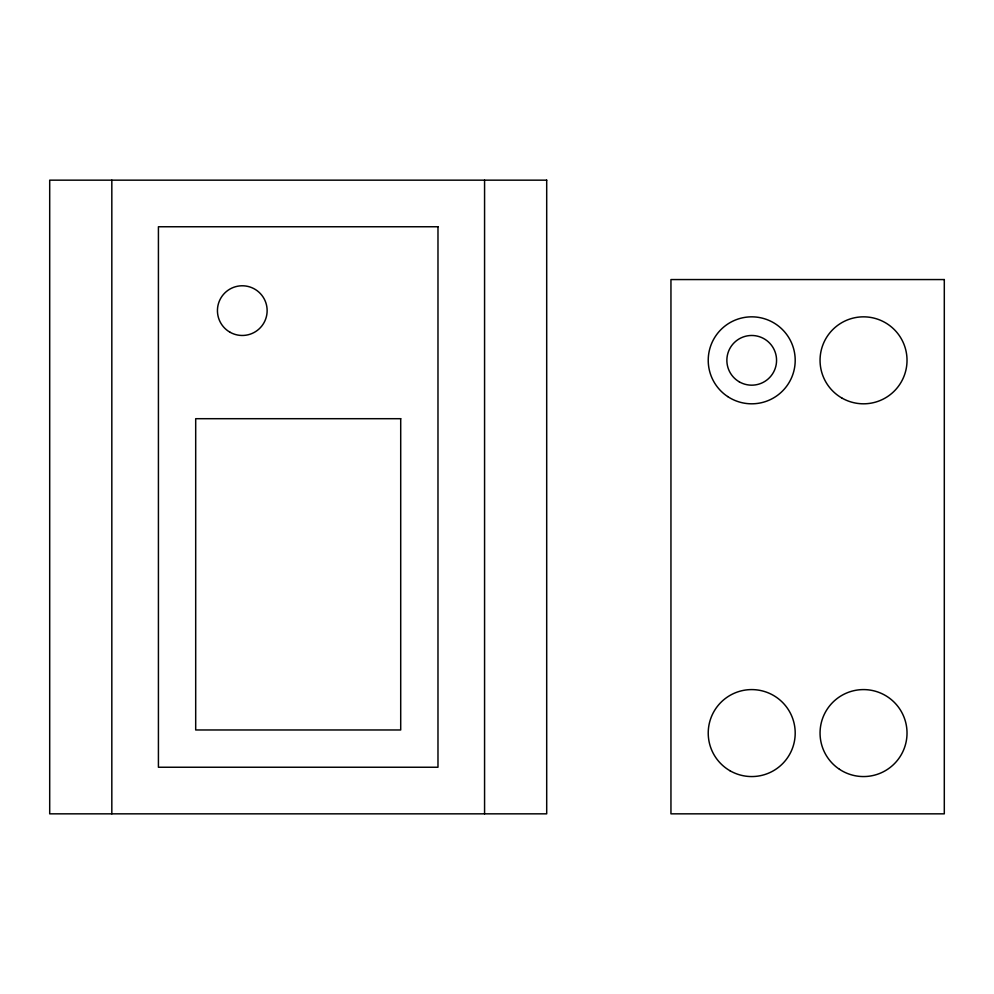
<?xml version="1.0" encoding="UTF-8"?>
<svg xmlns="http://www.w3.org/2000/svg" width="994" height="994" viewBox="0 0 994 994"><rect width="100%" height="100%" fill="white"/><g stroke="black" fill="none" stroke-linecap="round" stroke-linejoin="round"><path stroke-width="1.49" d="M484.575 180.162L484.575 813.837M111.825 180.162L111.825 813.837M546.7 180.162L49.7 180.162L49.7 813.837L546.7 813.837L546.7 180.162M437.981 226.756L158.419 226.756L158.419 767.244L437.981 767.244L437.981 226.756M944.3 279.562L670.95 279.562L670.95 813.837L944.3 813.837L944.3 279.562M400.706 418.698L195.694 418.698L195.694 729.969L400.706 729.969L400.706 418.698M841.794 397.985A43.487 43.487 0 0 0 907.025 360.325A43.487 43.487 0 0 0 841.794 322.665A43.487 43.487 0 0 0 841.794 397.985M727.645 396.544A43.487 43.487 0 0 0 795.113 363.058A43.487 43.487 0 0 0 732.379 321.373A43.487 43.487 0 0 0 727.645 396.544M839.47 769.294A43.487 43.487 0 0 0 906.938 735.808A43.487 43.487 0 0 0 844.204 694.123A43.487 43.487 0 0 0 839.47 769.294M739.287 381.845A24.85 24.85 0 0 0 776.562 360.325A24.85 24.85 0 0 0 739.287 338.805A24.85 24.85 0 0 0 739.287 381.845M729.969 770.735A43.487 43.487 0 0 0 795.2 733.075A43.487 43.487 0 0 0 729.969 695.415A43.487 43.487 0 0 0 729.969 770.735M229.862 332.145A24.85 24.85 0 0 0 267.137 310.625A24.85 24.85 0 0 0 229.862 289.105A24.85 24.85 0 0 0 229.862 332.145"/></g></svg>
